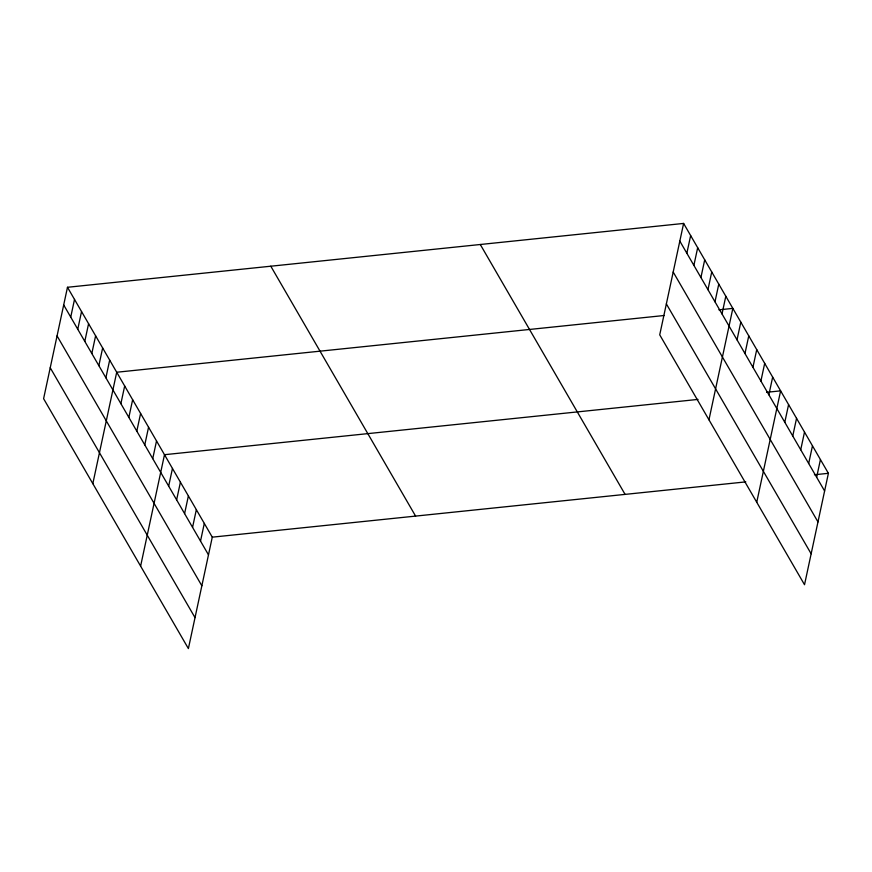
<?xml version="1.0" encoding="UTF-8"?>
<svg xmlns="http://www.w3.org/2000/svg" width="872" height="872" viewBox="0 0 872 872"><rect width="100%" height="100%" fill="white"/><g stroke="black" fill="none" stroke-linecap="round" stroke-linejoin="round"><path stroke-width="1.31" d="M67.482 287.28L43.6 398.689L188.385 648.572L212.278 537.163L67.482 287.28L683.615 223.428L828.4 473.311L804.518 584.72L659.723 334.837L683.615 223.428M70.73 317.103L74.512 299.423M77.761 329.235L81.543 311.555M84.791 341.377L88.584 323.697M91.822 353.509L95.615 335.829M98.852 365.651L102.645 347.972M105.894 377.783L109.676 360.103M92.824 483.644L116.706 372.246L664.213 315.5M120.881 403.671L124.674 385.991M128.849 417.416L132.642 399.736M136.806 431.15L140.599 413.47M144.774 444.894L148.567 427.215M152.742 458.639L156.524 440.96M140.61 566.113L164.492 454.704L698.025 399.409M168.667 486.129L172.46 468.449M176.624 499.874L180.417 482.194M184.591 513.619L188.385 495.939M192.559 527.364L196.342 509.684M200.516 541.098L204.31 523.418M686.853 253.251L690.646 235.571M693.883 265.382L697.676 247.703M700.914 277.525L704.707 259.845M707.955 289.657L711.737 271.977M714.986 301.799L718.779 284.119M722.016 313.931L725.809 296.251M708.958 419.792L732.84 308.394L718.866 309.843M737.014 339.818L740.808 322.139M744.971 353.552L748.765 335.873M752.939 367.297L756.733 349.618M760.907 381.042L764.689 363.362M768.864 394.787L772.657 377.107M756.733 502.25L780.614 390.852L766.641 392.302M784.789 422.277L788.582 404.597M792.757 436.022L796.55 418.342M800.725 449.767L804.507 432.087M808.682 463.512L812.475 445.832M816.65 477.246L820.432 459.566M212.278 537.163L745.8 481.878M814.426 474.76L828.4 473.311M679.822 241.108L824.607 490.99M673.195 272.042L817.98 521.925M666.361 303.903L811.145 553.785M480.287 244.498L625.082 494.38M270.8 266.211L415.595 516.093M63.689 304.96L208.484 554.843M57.062 335.894L201.846 585.777M50.227 367.755L195.023 617.638"/></g></svg>
